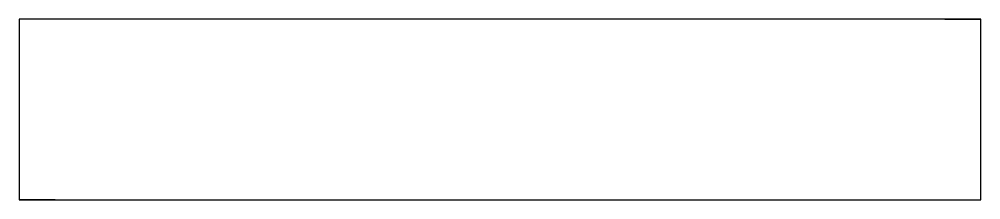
# Model space of a CAD drawing. Header units: inches. Extents: x 0 to 4, y -0.75 to 0.
import ezdxf

# ---------------------------------------------------------------- set-up
doc = ezdxf.new("R2010")
doc.units = ezdxf.units.IN
doc.header["$MEASUREMENT"] = 0

msp = doc.modelspace()

# ---------------------------------------------------------------- linework, layer by layer
for p, q in [((0.15, 0), (0, 0)), ((3.85, 0), (4, 0)), ((0.15, -0.75), (0, -0.75))]:
    msp.add_line(p, q)
msp.add_lwpolyline([(4, -0.75), (4, 0), (0, 0), (0, -0.75)], close=True)
msp.add_lwpolyline([(4, -0.75), (4, 0), (0, 0), (0, -0.75)], close=True)

doc.saveas('drawing.dxf')
